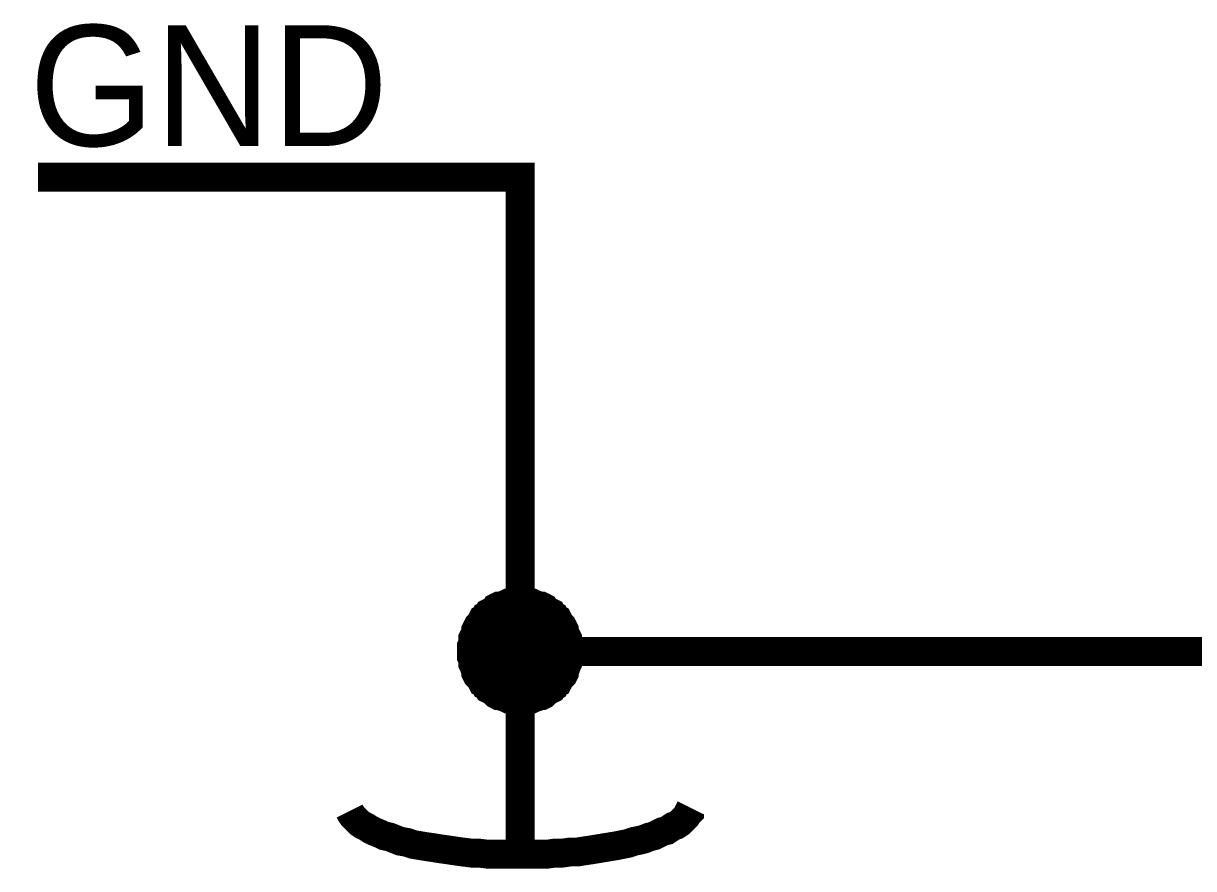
# Model space of a CAD drawing. Header units: millimetres. Extents: x 0 to 13.8, y 0 to 11.8.
# Drawn here: x 4.9154 to 5.3937, y 5.2289 to 5.5746 of the extents above; entities that cross this region are included whole.
import ezdxf

# ---------------------------------------------------------------- set-up
doc = ezdxf.new("R2010")
doc.units = ezdxf.units.MM
doc.header["$MEASUREMENT"] = 0
doc.layers.add('Sheet', color=255, linetype='Continuous')

msp = doc.modelspace()

# ---------------------------------------------------------------- linework, layer by layer
at = {"layer": 'Sheet'}
for points, const_width in [([(5.11837, 5.31769), (5.11837, 5.51172), (4.92126, 5.51172)], 0.0118), ([(5.09853, 5.31769), (5.09853, 5.31858), (5.09853, 5.3199), (5.09897, 5.32078), (5.09897, 5.32166), (5.09897, 5.32299), (5.09941, 5.32387), (5.09985, 5.32475), (5.10029, 5.32563), (5.10029, 5.32651), (5.10074, 5.3274), (5.10118, 5.32828), (5.10206, 5.32916), (5.1025, 5.33004), (5.10294, 5.33092), (5.10382, 5.33136), (5.10426, 5.33225), (5.10515, 5.33269), (5.10559, 5.33357), (5.10647, 5.33401), (5.10735, 5.33445), (5.10823, 5.33489), (5.10867, 5.33577), (5.10956, 5.33622), (5.11044, 5.33622), (5.11132, 5.33666), (5.11264, 5.3371), (5.11352, 5.33754), (5.11441, 5.33754), (5.11529, 5.33754), (5.11617, 5.33798), (5.11749, 5.33798), (5.11837, 5.33798)], 0.0118), ([(5.09853, 5.31769), (5.09853, 5.31858), (5.09853, 5.3199), (5.09897, 5.32078), (5.09897, 5.32166), (5.09897, 5.32299), (5.09941, 5.32387), (5.09985, 5.32475), (5.10029, 5.32563), (5.10029, 5.32651), (5.10074, 5.3274), (5.10118, 5.32828), (5.10206, 5.32916), (5.1025, 5.33004), (5.10294, 5.33092), (5.10382, 5.33136), (5.10426, 5.33225), (5.10515, 5.33269), (5.10559, 5.33357), (5.10647, 5.33401), (5.10735, 5.33445), (5.10823, 5.33489), (5.10867, 5.33577), (5.10956, 5.33622), (5.11044, 5.33622), (5.11132, 5.33666), (5.11264, 5.3371), (5.11352, 5.33754), (5.11441, 5.33754), (5.11529, 5.33754), (5.11617, 5.33798), (5.11749, 5.33798), (5.11837, 5.33798)], 0.0118), ([(5.09853, 5.31769), (5.09853, 5.31858), (5.09853, 5.3199), (5.09897, 5.32078), (5.09897, 5.32166), (5.09897, 5.32299), (5.09941, 5.32387), (5.09985, 5.32475), (5.10029, 5.32563), (5.10029, 5.32651), (5.10074, 5.3274), (5.10118, 5.32828), (5.10206, 5.32916), (5.1025, 5.33004), (5.10294, 5.33092), (5.10382, 5.33136), (5.10426, 5.33225), (5.10515, 5.33269), (5.10559, 5.33357), (5.10647, 5.33401), (5.10735, 5.33445), (5.10823, 5.33489), (5.10867, 5.33577), (5.10956, 5.33622), (5.11044, 5.33622), (5.11132, 5.33666), (5.11264, 5.3371), (5.11352, 5.33754), (5.11441, 5.33754), (5.11529, 5.33754), (5.11617, 5.33798), (5.11749, 5.33798), (5.11837, 5.33798)], 0.0118), ([(5.09853, 5.31769), (5.09853, 5.31858), (5.09853, 5.3199), (5.09897, 5.32078), (5.09897, 5.32166), (5.09897, 5.32299), (5.09941, 5.32387), (5.09985, 5.32475), (5.10029, 5.32563), (5.10029, 5.32651), (5.10074, 5.3274), (5.10118, 5.32828), (5.10206, 5.32916), (5.1025, 5.33004), (5.10294, 5.33092), (5.10382, 5.33136), (5.10426, 5.33225), (5.10515, 5.33269), (5.10559, 5.33357), (5.10647, 5.33401), (5.10735, 5.33445), (5.10823, 5.33489), (5.10867, 5.33577), (5.10956, 5.33622), (5.11044, 5.33622), (5.11132, 5.33666), (5.11264, 5.3371), (5.11352, 5.33754), (5.11441, 5.33754), (5.11529, 5.33754), (5.11617, 5.33798), (5.11749, 5.33798), (5.11837, 5.33798)], 0.0118), ([(5.11837, 5.33798), (5.11837, 5.33798)], 0.0118), ([(5.11837, 5.33798), (5.11926, 5.33798), (5.12058, 5.33798), (5.12146, 5.33754), (5.12234, 5.33754), (5.12323, 5.33754), (5.12411, 5.3371), (5.12543, 5.33666), (5.12631, 5.33622), (5.12719, 5.33622), (5.12808, 5.33577), (5.12852, 5.33489), (5.1294, 5.33445), (5.13028, 5.33401), (5.13116, 5.33357), (5.1316, 5.33269), (5.13249, 5.33225), (5.13293, 5.33136), (5.13381, 5.33092), (5.13425, 5.33004), (5.13469, 5.32916), (5.13557, 5.32828), (5.13601, 5.3274), (5.13645, 5.32651), (5.13645, 5.32563), (5.1369, 5.32475), (5.13734, 5.32387), (5.13778, 5.32299), (5.13778, 5.32166), (5.13778, 5.32078), (5.13822, 5.3199), (5.13822, 5.31858), (5.13822, 5.31769)], 0.0118), ([(5.11837, 5.33798), (5.11837, 5.33798)], 0.0118), ([(5.11837, 5.33798), (5.11926, 5.33798), (5.12058, 5.33798), (5.12146, 5.33754), (5.12234, 5.33754), (5.12323, 5.33754), (5.12411, 5.3371), (5.12543, 5.33666), (5.12631, 5.33622), (5.12719, 5.33622), (5.12808, 5.33577), (5.12852, 5.33489), (5.1294, 5.33445), (5.13028, 5.33401), (5.13116, 5.33357), (5.1316, 5.33269), (5.13249, 5.33225), (5.13293, 5.33136), (5.13381, 5.33092), (5.13425, 5.33004), (5.13469, 5.32916), (5.13557, 5.32828), (5.13601, 5.3274), (5.13645, 5.32651), (5.13645, 5.32563), (5.1369, 5.32475), (5.13734, 5.32387), (5.13778, 5.32299), (5.13778, 5.32166), (5.13778, 5.32078), (5.13822, 5.3199), (5.13822, 5.31858), (5.13822, 5.31769)], 0.0118), ([(5.11837, 5.33798), (5.11837, 5.33798)], 0.0118), ([(5.11837, 5.33798), (5.11926, 5.33798), (5.12058, 5.33798), (5.12146, 5.33754), (5.12234, 5.33754), (5.12323, 5.33754), (5.12411, 5.3371), (5.12543, 5.33666), (5.12631, 5.33622), (5.12719, 5.33622), (5.12808, 5.33577), (5.12852, 5.33489), (5.1294, 5.33445), (5.13028, 5.33401), (5.13116, 5.33357), (5.1316, 5.33269), (5.13249, 5.33225), (5.13293, 5.33136), (5.13381, 5.33092), (5.13425, 5.33004), (5.13469, 5.32916), (5.13557, 5.32828), (5.13601, 5.3274), (5.13645, 5.32651), (5.13645, 5.32563), (5.1369, 5.32475), (5.13734, 5.32387), (5.13778, 5.32299), (5.13778, 5.32166), (5.13778, 5.32078), (5.13822, 5.3199), (5.13822, 5.31858), (5.13822, 5.31769)], 0.0118), ([(5.11837, 5.33798), (5.11837, 5.33798)], 0.0118), ([(5.11837, 5.33798), (5.11926, 5.33798), (5.12058, 5.33798), (5.12146, 5.33754), (5.12234, 5.33754), (5.12323, 5.33754), (5.12411, 5.3371), (5.12543, 5.33666), (5.12631, 5.33622), (5.12719, 5.33622), (5.12808, 5.33577), (5.12852, 5.33489), (5.1294, 5.33445), (5.13028, 5.33401), (5.13116, 5.33357), (5.1316, 5.33269), (5.13249, 5.33225), (5.13293, 5.33136), (5.13381, 5.33092), (5.13425, 5.33004), (5.13469, 5.32916), (5.13557, 5.32828), (5.13601, 5.3274), (5.13645, 5.32651), (5.13645, 5.32563), (5.1369, 5.32475), (5.13734, 5.32387), (5.13778, 5.32299), (5.13778, 5.32166), (5.13778, 5.32078), (5.13822, 5.3199), (5.13822, 5.31858), (5.13822, 5.31769)], 0.0118), ([(5.09853, 5.31769), (5.09853, 5.31858), (5.09853, 5.3199), (5.09897, 5.32078), (5.09897, 5.32166), (5.09897, 5.32299), (5.09941, 5.32387), (5.09985, 5.32475), (5.10029, 5.32563), (5.10029, 5.32651), (5.10074, 5.3274), (5.10118, 5.32828), (5.10206, 5.32916), (5.1025, 5.33004), (5.10294, 5.33092), (5.10382, 5.33136), (5.10426, 5.33225), (5.10515, 5.33269), (5.10559, 5.33357), (5.10647, 5.33401), (5.10735, 5.33445), (5.10823, 5.33489), (5.10867, 5.33577), (5.10956, 5.33622), (5.11044, 5.33622), (5.11132, 5.33666), (5.11264, 5.3371), (5.11352, 5.33754), (5.11441, 5.33754), (5.11529, 5.33754), (5.11617, 5.33798), (5.11749, 5.33798), (5.11837, 5.33798)], 0.0039), ([(5.09853, 5.31769), (5.09853, 5.31858), (5.09853, 5.3199), (5.09897, 5.32078), (5.09897, 5.32166), (5.09897, 5.32299), (5.09941, 5.32387), (5.09985, 5.32475), (5.10029, 5.32563), (5.10029, 5.32651), (5.10074, 5.3274), (5.10118, 5.32828), (5.10206, 5.32916), (5.1025, 5.33004), (5.10294, 5.33092), (5.10382, 5.33136), (5.10426, 5.33225), (5.10515, 5.33269), (5.10559, 5.33357), (5.10647, 5.33401), (5.10735, 5.33445), (5.10823, 5.33489), (5.10867, 5.33577), (5.10956, 5.33622), (5.11044, 5.33622), (5.11132, 5.33666), (5.11264, 5.3371), (5.11352, 5.33754), (5.11441, 5.33754), (5.11529, 5.33754), (5.11617, 5.33798), (5.11749, 5.33798), (5.11837, 5.33798)], 0.0039), ([(5.09853, 5.31769), (5.09853, 5.31858), (5.09853, 5.3199), (5.09897, 5.32078), (5.09897, 5.32166), (5.09897, 5.32299), (5.09941, 5.32387), (5.09985, 5.32475), (5.10029, 5.32563), (5.10029, 5.32651), (5.10074, 5.3274), (5.10118, 5.32828), (5.10206, 5.32916), (5.1025, 5.33004), (5.10294, 5.33092), (5.10382, 5.33136), (5.10426, 5.33225), (5.10515, 5.33269), (5.10559, 5.33357), (5.10647, 5.33401), (5.10735, 5.33445), (5.10823, 5.33489), (5.10867, 5.33577), (5.10956, 5.33622), (5.11044, 5.33622), (5.11132, 5.33666), (5.11264, 5.3371), (5.11352, 5.33754), (5.11441, 5.33754), (5.11529, 5.33754), (5.11617, 5.33798), (5.11749, 5.33798), (5.11837, 5.33798)], 0.0039), ([(5.09853, 5.31769), (5.09853, 5.31858), (5.09853, 5.3199), (5.09897, 5.32078), (5.09897, 5.32166), (5.09897, 5.32299), (5.09941, 5.32387), (5.09985, 5.32475), (5.10029, 5.32563), (5.10029, 5.32651), (5.10074, 5.3274), (5.10118, 5.32828), (5.10206, 5.32916), (5.1025, 5.33004), (5.10294, 5.33092), (5.10382, 5.33136), (5.10426, 5.33225), (5.10515, 5.33269), (5.10559, 5.33357), (5.10647, 5.33401), (5.10735, 5.33445), (5.10823, 5.33489), (5.10867, 5.33577), (5.10956, 5.33622), (5.11044, 5.33622), (5.11132, 5.33666), (5.11264, 5.3371), (5.11352, 5.33754), (5.11441, 5.33754), (5.11529, 5.33754), (5.11617, 5.33798), (5.11749, 5.33798), (5.11837, 5.33798)], 0.0039), ([(5.11837, 5.33798), (5.11837, 5.33798)], 0.0039), ([(5.11837, 5.33798), (5.11926, 5.33798), (5.12058, 5.33798), (5.12146, 5.33754), (5.12234, 5.33754), (5.12323, 5.33754), (5.12411, 5.3371), (5.12543, 5.33666), (5.12631, 5.33622), (5.12719, 5.33622), (5.12808, 5.33577), (5.12852, 5.33489), (5.1294, 5.33445), (5.13028, 5.33401), (5.13116, 5.33357), (5.1316, 5.33269), (5.13249, 5.33225), (5.13293, 5.33136), (5.13381, 5.33092), (5.13425, 5.33004), (5.13469, 5.32916), (5.13557, 5.32828), (5.13601, 5.3274), (5.13645, 5.32651), (5.13645, 5.32563), (5.1369, 5.32475), (5.13734, 5.32387), (5.13778, 5.32299), (5.13778, 5.32166), (5.13778, 5.32078), (5.13822, 5.3199), (5.13822, 5.31858), (5.13822, 5.31769)], 0.0039), ([(5.11837, 5.33798), (5.11837, 5.33798)], 0.0039), ([(5.11837, 5.33798), (5.11926, 5.33798), (5.12058, 5.33798), (5.12146, 5.33754), (5.12234, 5.33754), (5.12323, 5.33754), (5.12411, 5.3371), (5.12543, 5.33666), (5.12631, 5.33622), (5.12719, 5.33622), (5.12808, 5.33577), (5.12852, 5.33489), (5.1294, 5.33445), (5.13028, 5.33401), (5.13116, 5.33357), (5.1316, 5.33269), (5.13249, 5.33225), (5.13293, 5.33136), (5.13381, 5.33092), (5.13425, 5.33004), (5.13469, 5.32916), (5.13557, 5.32828), (5.13601, 5.3274), (5.13645, 5.32651), (5.13645, 5.32563), (5.1369, 5.32475), (5.13734, 5.32387), (5.13778, 5.32299), (5.13778, 5.32166), (5.13778, 5.32078), (5.13822, 5.3199), (5.13822, 5.31858), (5.13822, 5.31769)], 0.0039), ([(5.11837, 5.33798), (5.11837, 5.33798)], 0.0039), ([(5.11837, 5.33798), (5.11926, 5.33798), (5.12058, 5.33798), (5.12146, 5.33754), (5.12234, 5.33754), (5.12323, 5.33754), (5.12411, 5.3371), (5.12543, 5.33666), (5.12631, 5.33622), (5.12719, 5.33622), (5.12808, 5.33577), (5.12852, 5.33489), (5.1294, 5.33445), (5.13028, 5.33401), (5.13116, 5.33357), (5.1316, 5.33269), (5.13249, 5.33225), (5.13293, 5.33136), (5.13381, 5.33092), (5.13425, 5.33004), (5.13469, 5.32916), (5.13557, 5.32828), (5.13601, 5.3274), (5.13645, 5.32651), (5.13645, 5.32563), (5.1369, 5.32475), (5.13734, 5.32387), (5.13778, 5.32299), (5.13778, 5.32166), (5.13778, 5.32078), (5.13822, 5.3199), (5.13822, 5.31858), (5.13822, 5.31769)], 0.0039), ([(5.11837, 5.33798), (5.11837, 5.33798)], 0.0039), ([(5.11837, 5.33798), (5.11926, 5.33798), (5.12058, 5.33798), (5.12146, 5.33754), (5.12234, 5.33754), (5.12323, 5.33754), (5.12411, 5.3371), (5.12543, 5.33666), (5.12631, 5.33622), (5.12719, 5.33622), (5.12808, 5.33577), (5.12852, 5.33489), (5.1294, 5.33445), (5.13028, 5.33401), (5.13116, 5.33357), (5.1316, 5.33269), (5.13249, 5.33225), (5.13293, 5.33136), (5.13381, 5.33092), (5.13425, 5.33004), (5.13469, 5.32916), (5.13557, 5.32828), (5.13601, 5.3274), (5.13645, 5.32651), (5.13645, 5.32563), (5.1369, 5.32475), (5.13734, 5.32387), (5.13778, 5.32299), (5.13778, 5.32166), (5.13778, 5.32078), (5.13822, 5.3199), (5.13822, 5.31858), (5.13822, 5.31769)], 0.0039), ([(5.11837, 5.29785), (5.11749, 5.29785), (5.11617, 5.29785), (5.11529, 5.29829), (5.11441, 5.29829), (5.11352, 5.29829), (5.11264, 5.29873), (5.11132, 5.29917), (5.11044, 5.29961), (5.10956, 5.29961), (5.10867, 5.30006), (5.10823, 5.3005), (5.10735, 5.30138), (5.10647, 5.30182), (5.10559, 5.30226), (5.10515, 5.30314), (5.10426, 5.30358), (5.10382, 5.30447), (5.10294, 5.30491), (5.1025, 5.30579), (5.10206, 5.30667), (5.10118, 5.30755), (5.10074, 5.30799), (5.10029, 5.30888), (5.10029, 5.30976), (5.09985, 5.31064), (5.09941, 5.31196), (5.09897, 5.31284), (5.09897, 5.31373), (5.09897, 5.31461), (5.09853, 5.31549), (5.09853, 5.31681), (5.09853, 5.31769)], 0.0118), ([(5.09853, 5.31769), (5.09853, 5.31769)], 0.0118), ([(5.11837, 5.29785), (5.11749, 5.29785), (5.11617, 5.29785), (5.11529, 5.29829), (5.11441, 5.29829), (5.11352, 5.29829), (5.11264, 5.29873), (5.11132, 5.29917), (5.11044, 5.29961), (5.10956, 5.29961), (5.10867, 5.30006), (5.10823, 5.3005), (5.10735, 5.30138), (5.10647, 5.30182), (5.10559, 5.30226), (5.10515, 5.30314), (5.10426, 5.30358), (5.10382, 5.30447), (5.10294, 5.30491), (5.1025, 5.30579), (5.10206, 5.30667), (5.10118, 5.30755), (5.10074, 5.30799), (5.10029, 5.30888), (5.10029, 5.30976), (5.09985, 5.31064), (5.09941, 5.31196), (5.09897, 5.31284), (5.09897, 5.31373), (5.09897, 5.31461), (5.09853, 5.31549), (5.09853, 5.31681), (5.09853, 5.31769)], 0.0118), ([(5.09853, 5.31769), (5.09853, 5.31769)], 0.0118), ([(5.11837, 5.29785), (5.11749, 5.29785), (5.11617, 5.29785), (5.11529, 5.29829), (5.11441, 5.29829), (5.11352, 5.29829), (5.11264, 5.29873), (5.11132, 5.29917), (5.11044, 5.29961), (5.10956, 5.29961), (5.10867, 5.30006), (5.10823, 5.3005), (5.10735, 5.30138), (5.10647, 5.30182), (5.10559, 5.30226), (5.10515, 5.30314), (5.10426, 5.30358), (5.10382, 5.30447), (5.10294, 5.30491), (5.1025, 5.30579), (5.10206, 5.30667), (5.10118, 5.30755), (5.10074, 5.30799), (5.10029, 5.30888), (5.10029, 5.30976), (5.09985, 5.31064), (5.09941, 5.31196), (5.09897, 5.31284), (5.09897, 5.31373), (5.09897, 5.31461), (5.09853, 5.31549), (5.09853, 5.31681), (5.09853, 5.31769)], 0.0118), ([(5.09853, 5.31769), (5.09853, 5.31769)], 0.0118), ([(5.11837, 5.29785), (5.11749, 5.29785), (5.11617, 5.29785), (5.11529, 5.29829), (5.11441, 5.29829), (5.11352, 5.29829), (5.11264, 5.29873), (5.11132, 5.29917), (5.11044, 5.29961), (5.10956, 5.29961), (5.10867, 5.30006), (5.10823, 5.3005), (5.10735, 5.30138), (5.10647, 5.30182), (5.10559, 5.30226), (5.10515, 5.30314), (5.10426, 5.30358), (5.10382, 5.30447), (5.10294, 5.30491), (5.1025, 5.30579), (5.10206, 5.30667), (5.10118, 5.30755), (5.10074, 5.30799), (5.10029, 5.30888), (5.10029, 5.30976), (5.09985, 5.31064), (5.09941, 5.31196), (5.09897, 5.31284), (5.09897, 5.31373), (5.09897, 5.31461), (5.09853, 5.31549), (5.09853, 5.31681), (5.09853, 5.31769)], 0.0118), ([(5.09853, 5.31769), (5.09853, 5.31769)], 0.0118), ([(6.2993, 5.31769), (5.11837, 5.31769), (5.11837, 5.31461)], 0.0118), ([(5.13822, 5.31769), (5.13822, 5.31681), (5.13822, 5.31549), (5.13778, 5.31461), (5.13778, 5.31373), (5.13778, 5.31284), (5.13734, 5.31196), (5.1369, 5.31064), (5.13645, 5.30976), (5.13645, 5.30888), (5.13601, 5.30799), (5.13557, 5.30755), (5.13469, 5.30667), (5.13425, 5.30579), (5.13381, 5.30491), (5.13293, 5.30447), (5.13249, 5.30358), (5.1316, 5.30314), (5.13116, 5.30226), (5.13028, 5.30182), (5.1294, 5.30138), (5.12852, 5.3005), (5.12808, 5.30006), (5.12719, 5.29961), (5.12631, 5.29961), (5.12543, 5.29917), (5.12411, 5.29873), (5.12323, 5.29829), (5.12234, 5.29829), (5.12146, 5.29829), (5.12058, 5.29785), (5.11926, 5.29785), (5.11837, 5.29785)], 0.0118), ([(5.13822, 5.31769), (5.13822, 5.31681), (5.13822, 5.31549), (5.13778, 5.31461), (5.13778, 5.31373), (5.13778, 5.31284), (5.13734, 5.31196), (5.1369, 5.31064), (5.13645, 5.30976), (5.13645, 5.30888), (5.13601, 5.30799), (5.13557, 5.30755), (5.13469, 5.30667), (5.13425, 5.30579), (5.13381, 5.30491), (5.13293, 5.30447), (5.13249, 5.30358), (5.1316, 5.30314), (5.13116, 5.30226), (5.13028, 5.30182), (5.1294, 5.30138), (5.12852, 5.3005), (5.12808, 5.30006), (5.12719, 5.29961), (5.12631, 5.29961), (5.12543, 5.29917), (5.12411, 5.29873), (5.12323, 5.29829), (5.12234, 5.29829), (5.12146, 5.29829), (5.12058, 5.29785), (5.11926, 5.29785), (5.11837, 5.29785)], 0.0118), ([(5.13822, 5.31769), (5.13822, 5.31681), (5.13822, 5.31549), (5.13778, 5.31461), (5.13778, 5.31373), (5.13778, 5.31284), (5.13734, 5.31196), (5.1369, 5.31064), (5.13645, 5.30976), (5.13645, 5.30888), (5.13601, 5.30799), (5.13557, 5.30755), (5.13469, 5.30667), (5.13425, 5.30579), (5.13381, 5.30491), (5.13293, 5.30447), (5.13249, 5.30358), (5.1316, 5.30314), (5.13116, 5.30226), (5.13028, 5.30182), (5.1294, 5.30138), (5.12852, 5.3005), (5.12808, 5.30006), (5.12719, 5.29961), (5.12631, 5.29961), (5.12543, 5.29917), (5.12411, 5.29873), (5.12323, 5.29829), (5.12234, 5.29829), (5.12146, 5.29829), (5.12058, 5.29785), (5.11926, 5.29785), (5.11837, 5.29785)], 0.0118), ([(5.13822, 5.31769), (5.13822, 5.31681), (5.13822, 5.31549), (5.13778, 5.31461), (5.13778, 5.31373), (5.13778, 5.31284), (5.13734, 5.31196), (5.1369, 5.31064), (5.13645, 5.30976), (5.13645, 5.30888), (5.13601, 5.30799), (5.13557, 5.30755), (5.13469, 5.30667), (5.13425, 5.30579), (5.13381, 5.30491), (5.13293, 5.30447), (5.13249, 5.30358), (5.1316, 5.30314), (5.13116, 5.30226), (5.13028, 5.30182), (5.1294, 5.30138), (5.12852, 5.3005), (5.12808, 5.30006), (5.12719, 5.29961), (5.12631, 5.29961), (5.12543, 5.29917), (5.12411, 5.29873), (5.12323, 5.29829), (5.12234, 5.29829), (5.12146, 5.29829), (5.12058, 5.29785), (5.11926, 5.29785), (5.11837, 5.29785)], 0.0118), ([(5.13822, 5.31769), (5.13822, 5.31769), (5.13822, 5.31769), (5.13822, 5.31769), (5.13822, 5.31769), (5.13822, 5.31769), (5.13822, 5.31769), (5.13822, 5.31769), (5.13822, 5.31769), (5.13822, 5.31769), (5.13822, 5.31769), (5.13822, 5.31769), (5.13822, 5.31769), (5.13822, 5.31769), (5.13822, 5.31769), (5.13822, 5.31769), (5.13822, 5.31769), (5.13822, 5.31769), (5.13822, 5.31769), (5.13822, 5.31769), (5.13822, 5.31769), (5.13822, 5.31769), (5.13822, 5.31769), (5.13822, 5.31769), (5.13822, 5.31769), (5.13822, 5.31769), (5.13822, 5.31769), (5.13822, 5.31769), (5.13822, 5.31769), (5.13822, 5.31769), (5.13822, 5.31769), (5.13822, 5.31769), (5.13822, 5.31769)], 0.0118), ([(5.13822, 5.31769), (5.13822, 5.31769)], 0.0118), ([(5.13822, 5.31769), (5.13822, 5.31769), (5.13822, 5.31769), (5.13822, 5.31769), (5.13822, 5.31769), (5.13822, 5.31769), (5.13822, 5.31769), (5.13822, 5.31769), (5.13822, 5.31769), (5.13822, 5.31769), (5.13822, 5.31769), (5.13822, 5.31769), (5.13822, 5.31769), (5.13822, 5.31769), (5.13822, 5.31769), (5.13822, 5.31769), (5.13822, 5.31769), (5.13822, 5.31769), (5.13822, 5.31769), (5.13822, 5.31769), (5.13822, 5.31769), (5.13822, 5.31769), (5.13822, 5.31769), (5.13822, 5.31769), (5.13822, 5.31769), (5.13822, 5.31769), (5.13822, 5.31769), (5.13822, 5.31769), (5.13822, 5.31769), (5.13822, 5.31769), (5.13822, 5.31769), (5.13822, 5.31769), (5.13822, 5.31769)], 0.0118), ([(5.13822, 5.31769), (5.13822, 5.31769)], 0.0118), ([(5.13822, 5.31769), (5.13822, 5.31769), (5.13822, 5.31769), (5.13822, 5.31769), (5.13822, 5.31769), (5.13822, 5.31769), (5.13822, 5.31769), (5.13822, 5.31769), (5.13822, 5.31769), (5.13822, 5.31769), (5.13822, 5.31769), (5.13822, 5.31769), (5.13822, 5.31769), (5.13822, 5.31769), (5.13822, 5.31769), (5.13822, 5.31769), (5.13822, 5.31769), (5.13822, 5.31769), (5.13822, 5.31769), (5.13822, 5.31769), (5.13822, 5.31769), (5.13822, 5.31769), (5.13822, 5.31769), (5.13822, 5.31769), (5.13822, 5.31769), (5.13822, 5.31769), (5.13822, 5.31769), (5.13822, 5.31769), (5.13822, 5.31769), (5.13822, 5.31769), (5.13822, 5.31769), (5.13822, 5.31769), (5.13822, 5.31769)], 0.0118), ([(5.13822, 5.31769), (5.13822, 5.31769)], 0.0118), ([(5.13822, 5.31769), (5.13822, 5.31769), (5.13822, 5.31769), (5.13822, 5.31769), (5.13822, 5.31769), (5.13822, 5.31769), (5.13822, 5.31769), (5.13822, 5.31769), (5.13822, 5.31769), (5.13822, 5.31769), (5.13822, 5.31769), (5.13822, 5.31769), (5.13822, 5.31769), (5.13822, 5.31769), (5.13822, 5.31769), (5.13822, 5.31769), (5.13822, 5.31769), (5.13822, 5.31769), (5.13822, 5.31769), (5.13822, 5.31769), (5.13822, 5.31769), (5.13822, 5.31769), (5.13822, 5.31769), (5.13822, 5.31769), (5.13822, 5.31769), (5.13822, 5.31769), (5.13822, 5.31769), (5.13822, 5.31769), (5.13822, 5.31769), (5.13822, 5.31769), (5.13822, 5.31769), (5.13822, 5.31769), (5.13822, 5.31769)], 0.0118), ([(5.13822, 5.31769), (5.13822, 5.31769)], 0.0118), ([(5.11837, 5.29785), (5.11749, 5.29785), (5.11617, 5.29785), (5.11529, 5.29829), (5.11441, 5.29829), (5.11352, 5.29829), (5.11264, 5.29873), (5.11132, 5.29917), (5.11044, 5.29961), (5.10956, 5.29961), (5.10867, 5.30006), (5.10823, 5.3005), (5.10735, 5.30138), (5.10647, 5.30182), (5.10559, 5.30226), (5.10515, 5.30314), (5.10426, 5.30358), (5.10382, 5.30447), (5.10294, 5.30491), (5.1025, 5.30579), (5.10206, 5.30667), (5.10118, 5.30755), (5.10074, 5.30799), (5.10029, 5.30888), (5.10029, 5.30976), (5.09985, 5.31064), (5.09941, 5.31196), (5.09897, 5.31284), (5.09897, 5.31373), (5.09897, 5.31461), (5.09853, 5.31549), (5.09853, 5.31681), (5.09853, 5.31769)], 0.0039), ([(5.09853, 5.31769), (5.09853, 5.31769)], 0.0039), ([(5.11837, 5.29785), (5.11749, 5.29785), (5.11617, 5.29785), (5.11529, 5.29829), (5.11441, 5.29829), (5.11352, 5.29829), (5.11264, 5.29873), (5.11132, 5.29917), (5.11044, 5.29961), (5.10956, 5.29961), (5.10867, 5.30006), (5.10823, 5.3005), (5.10735, 5.30138), (5.10647, 5.30182), (5.10559, 5.30226), (5.10515, 5.30314), (5.10426, 5.30358), (5.10382, 5.30447), (5.10294, 5.30491), (5.1025, 5.30579), (5.10206, 5.30667), (5.10118, 5.30755), (5.10074, 5.30799), (5.10029, 5.30888), (5.10029, 5.30976), (5.09985, 5.31064), (5.09941, 5.31196), (5.09897, 5.31284), (5.09897, 5.31373), (5.09897, 5.31461), (5.09853, 5.31549), (5.09853, 5.31681), (5.09853, 5.31769)], 0.0039), ([(5.09853, 5.31769), (5.09853, 5.31769)], 0.0039), ([(5.11837, 5.29785), (5.11749, 5.29785), (5.11617, 5.29785), (5.11529, 5.29829), (5.11441, 5.29829), (5.11352, 5.29829), (5.11264, 5.29873), (5.11132, 5.29917), (5.11044, 5.29961), (5.10956, 5.29961), (5.10867, 5.30006), (5.10823, 5.3005), (5.10735, 5.30138), (5.10647, 5.30182), (5.10559, 5.30226), (5.10515, 5.30314), (5.10426, 5.30358), (5.10382, 5.30447), (5.10294, 5.30491), (5.1025, 5.30579), (5.10206, 5.30667), (5.10118, 5.30755), (5.10074, 5.30799), (5.10029, 5.30888), (5.10029, 5.30976), (5.09985, 5.31064), (5.09941, 5.31196), (5.09897, 5.31284), (5.09897, 5.31373), (5.09897, 5.31461), (5.09853, 5.31549), (5.09853, 5.31681), (5.09853, 5.31769)], 0.0039), ([(5.09853, 5.31769), (5.09853, 5.31769)], 0.0039), ([(5.11837, 5.29785), (5.11749, 5.29785), (5.11617, 5.29785), (5.11529, 5.29829), (5.11441, 5.29829), (5.11352, 5.29829), (5.11264, 5.29873), (5.11132, 5.29917), (5.11044, 5.29961), (5.10956, 5.29961), (5.10867, 5.30006), (5.10823, 5.3005), (5.10735, 5.30138), (5.10647, 5.30182), (5.10559, 5.30226), (5.10515, 5.30314), (5.10426, 5.30358), (5.10382, 5.30447), (5.10294, 5.30491), (5.1025, 5.30579), (5.10206, 5.30667), (5.10118, 5.30755), (5.10074, 5.30799), (5.10029, 5.30888), (5.10029, 5.30976), (5.09985, 5.31064), (5.09941, 5.31196), (5.09897, 5.31284), (5.09897, 5.31373), (5.09897, 5.31461), (5.09853, 5.31549), (5.09853, 5.31681), (5.09853, 5.31769)], 0.0039), ([(5.09853, 5.31769), (5.09853, 5.31769)], 0.0039), ([(5.11837, 5.23479), (5.11837, 5.31461)], 0.0118), ([(5.13822, 5.31769), (5.13822, 5.31681), (5.13822, 5.31549), (5.13778, 5.31461), (5.13778, 5.31373), (5.13778, 5.31284), (5.13734, 5.31196), (5.1369, 5.31064), (5.13645, 5.30976), (5.13645, 5.30888), (5.13601, 5.30799), (5.13557, 5.30755), (5.13469, 5.30667), (5.13425, 5.30579), (5.13381, 5.30491), (5.13293, 5.30447), (5.13249, 5.30358), (5.1316, 5.30314), (5.13116, 5.30226), (5.13028, 5.30182), (5.1294, 5.30138), (5.12852, 5.3005), (5.12808, 5.30006), (5.12719, 5.29961), (5.12631, 5.29961), (5.12543, 5.29917), (5.12411, 5.29873), (5.12323, 5.29829), (5.12234, 5.29829), (5.12146, 5.29829), (5.12058, 5.29785), (5.11926, 5.29785), (5.11837, 5.29785)], 0.0039), ([(5.13822, 5.31769), (5.13822, 5.31681), (5.13822, 5.31549), (5.13778, 5.31461), (5.13778, 5.31373), (5.13778, 5.31284), (5.13734, 5.31196), (5.1369, 5.31064), (5.13645, 5.30976), (5.13645, 5.30888), (5.13601, 5.30799), (5.13557, 5.30755), (5.13469, 5.30667), (5.13425, 5.30579), (5.13381, 5.30491), (5.13293, 5.30447), (5.13249, 5.30358), (5.1316, 5.30314), (5.13116, 5.30226), (5.13028, 5.30182), (5.1294, 5.30138), (5.12852, 5.3005), (5.12808, 5.30006), (5.12719, 5.29961), (5.12631, 5.29961), (5.12543, 5.29917), (5.12411, 5.29873), (5.12323, 5.29829), (5.12234, 5.29829), (5.12146, 5.29829), (5.12058, 5.29785), (5.11926, 5.29785), (5.11837, 5.29785)], 0.0039), ([(5.13822, 5.31769), (5.13822, 5.31681), (5.13822, 5.31549), (5.13778, 5.31461), (5.13778, 5.31373), (5.13778, 5.31284), (5.13734, 5.31196), (5.1369, 5.31064), (5.13645, 5.30976), (5.13645, 5.30888), (5.13601, 5.30799), (5.13557, 5.30755), (5.13469, 5.30667), (5.13425, 5.30579), (5.13381, 5.30491), (5.13293, 5.30447), (5.13249, 5.30358), (5.1316, 5.30314), (5.13116, 5.30226), (5.13028, 5.30182), (5.1294, 5.30138), (5.12852, 5.3005), (5.12808, 5.30006), (5.12719, 5.29961), (5.12631, 5.29961), (5.12543, 5.29917), (5.12411, 5.29873), (5.12323, 5.29829), (5.12234, 5.29829), (5.12146, 5.29829), (5.12058, 5.29785), (5.11926, 5.29785), (5.11837, 5.29785)], 0.0039), ([(5.13822, 5.31769), (5.13822, 5.31681), (5.13822, 5.31549), (5.13778, 5.31461), (5.13778, 5.31373), (5.13778, 5.31284), (5.13734, 5.31196), (5.1369, 5.31064), (5.13645, 5.30976), (5.13645, 5.30888), (5.13601, 5.30799), (5.13557, 5.30755), (5.13469, 5.30667), (5.13425, 5.30579), (5.13381, 5.30491), (5.13293, 5.30447), (5.13249, 5.30358), (5.1316, 5.30314), (5.13116, 5.30226), (5.13028, 5.30182), (5.1294, 5.30138), (5.12852, 5.3005), (5.12808, 5.30006), (5.12719, 5.29961), (5.12631, 5.29961), (5.12543, 5.29917), (5.12411, 5.29873), (5.12323, 5.29829), (5.12234, 5.29829), (5.12146, 5.29829), (5.12058, 5.29785), (5.11926, 5.29785), (5.11837, 5.29785)], 0.0039), ([(5.13822, 5.31769), (5.13822, 5.31769), (5.13822, 5.31769), (5.13822, 5.31769), (5.13822, 5.31769), (5.13822, 5.31769), (5.13822, 5.31769), (5.13822, 5.31769), (5.13822, 5.31769), (5.13822, 5.31769), (5.13822, 5.31769), (5.13822, 5.31769), (5.13822, 5.31769), (5.13822, 5.31769), (5.13822, 5.31769), (5.13822, 5.31769), (5.13822, 5.31769), (5.13822, 5.31769), (5.13822, 5.31769), (5.13822, 5.31769), (5.13822, 5.31769), (5.13822, 5.31769), (5.13822, 5.31769), (5.13822, 5.31769), (5.13822, 5.31769), (5.13822, 5.31769), (5.13822, 5.31769), (5.13822, 5.31769), (5.13822, 5.31769), (5.13822, 5.31769), (5.13822, 5.31769), (5.13822, 5.31769), (5.13822, 5.31769)], 0.0039), ([(5.13822, 5.31769), (5.13822, 5.31769)], 0.0039), ([(5.13822, 5.31769), (5.13822, 5.31769), (5.13822, 5.31769), (5.13822, 5.31769), (5.13822, 5.31769), (5.13822, 5.31769), (5.13822, 5.31769), (5.13822, 5.31769), (5.13822, 5.31769), (5.13822, 5.31769), (5.13822, 5.31769), (5.13822, 5.31769), (5.13822, 5.31769), (5.13822, 5.31769), (5.13822, 5.31769), (5.13822, 5.31769), (5.13822, 5.31769), (5.13822, 5.31769), (5.13822, 5.31769), (5.13822, 5.31769), (5.13822, 5.31769), (5.13822, 5.31769), (5.13822, 5.31769), (5.13822, 5.31769), (5.13822, 5.31769), (5.13822, 5.31769), (5.13822, 5.31769), (5.13822, 5.31769), (5.13822, 5.31769), (5.13822, 5.31769), (5.13822, 5.31769), (5.13822, 5.31769), (5.13822, 5.31769)], 0.0039), ([(5.13822, 5.31769), (5.13822, 5.31769)], 0.0039), ([(5.13822, 5.31769), (5.13822, 5.31769), (5.13822, 5.31769), (5.13822, 5.31769), (5.13822, 5.31769), (5.13822, 5.31769), (5.13822, 5.31769), (5.13822, 5.31769), (5.13822, 5.31769), (5.13822, 5.31769), (5.13822, 5.31769), (5.13822, 5.31769), (5.13822, 5.31769), (5.13822, 5.31769), (5.13822, 5.31769), (5.13822, 5.31769), (5.13822, 5.31769), (5.13822, 5.31769), (5.13822, 5.31769), (5.13822, 5.31769), (5.13822, 5.31769), (5.13822, 5.31769), (5.13822, 5.31769), (5.13822, 5.31769), (5.13822, 5.31769), (5.13822, 5.31769), (5.13822, 5.31769), (5.13822, 5.31769), (5.13822, 5.31769), (5.13822, 5.31769), (5.13822, 5.31769), (5.13822, 5.31769), (5.13822, 5.31769)], 0.0039), ([(5.13822, 5.31769), (5.13822, 5.31769)], 0.0039), ([(5.13822, 5.31769), (5.13822, 5.31769), (5.13822, 5.31769), (5.13822, 5.31769), (5.13822, 5.31769), (5.13822, 5.31769), (5.13822, 5.31769), (5.13822, 5.31769), (5.13822, 5.31769), (5.13822, 5.31769), (5.13822, 5.31769), (5.13822, 5.31769), (5.13822, 5.31769), (5.13822, 5.31769), (5.13822, 5.31769), (5.13822, 5.31769), (5.13822, 5.31769), (5.13822, 5.31769), (5.13822, 5.31769), (5.13822, 5.31769), (5.13822, 5.31769), (5.13822, 5.31769), (5.13822, 5.31769), (5.13822, 5.31769), (5.13822, 5.31769), (5.13822, 5.31769), (5.13822, 5.31769), (5.13822, 5.31769), (5.13822, 5.31769), (5.13822, 5.31769), (5.13822, 5.31769), (5.13822, 5.31769), (5.13822, 5.31769)], 0.0039), ([(5.13822, 5.31769), (5.13822, 5.31769)], 0.0039), ([(5.0487, 5.25243), (5.04914, 5.25155), (5.05002, 5.25023), (5.05091, 5.24934), (5.05179, 5.24846), (5.05267, 5.24758), (5.05399, 5.2467), (5.05576, 5.24582), (5.05708, 5.24493), (5.05884, 5.24405), (5.06105, 5.24317), (5.06281, 5.24229), (5.06502, 5.24185), (5.06722, 5.24097), (5.06943, 5.24008), (5.07207, 5.23964), (5.07472, 5.23876), (5.07736, 5.23832), (5.08001, 5.23788), (5.0831, 5.23744), (5.08574, 5.237), (5.08883, 5.23656), (5.09192, 5.23611), (5.095, 5.23567), (5.09853, 5.23523), (5.10162, 5.23523), (5.10515, 5.23479), (5.10867, 5.23479), (5.1122, 5.23479), (5.11573, 5.23479), (5.11926, 5.23479), (5.12278, 5.23479), (5.12631, 5.23479)], 0.0118), ([(5.12631, 5.23479), (5.1294, 5.23479), (5.13249, 5.23523), (5.13557, 5.23523), (5.13866, 5.23567), (5.14175, 5.23567), (5.14439, 5.23611), (5.14748, 5.23656), (5.15012, 5.237), (5.15277, 5.23744), (5.15542, 5.23788), (5.15806, 5.23832), (5.16027, 5.23876), (5.16247, 5.2392), (5.16512, 5.24008), (5.16732, 5.24052), (5.16909, 5.24097), (5.17129, 5.24185), (5.17306, 5.24229), (5.17482, 5.24317), (5.17658, 5.24405), (5.17835, 5.24449), (5.17967, 5.24538), (5.18099, 5.24626), (5.18232, 5.2467), (5.18364, 5.24758), (5.18452, 5.24846), (5.1854, 5.24934), (5.18628, 5.25023), (5.18673, 5.25111), (5.18761, 5.25199), (5.18761, 5.25287), (5.18805, 5.25375)], 0.0118)]:
    msp.add_lwpolyline(points, dxfattribs=dict(at, const_width=const_width))
at = {"layer": 'Sheet', "const_width": 0.02}
msp.add_lwpolyline([(5.10811, 5.31811, 1), (5.12811, 5.31811, 1)], format="xyb", close=True, dxfattribs=at)

# ---------------------------------------------------------------- texts
at = {"layer": 'Sheet'}
msp.add_text('GND', height=0.049389, dxfattribs=at).set_placement((4.91773, 5.52451))

doc.saveas('drawing.dxf')
